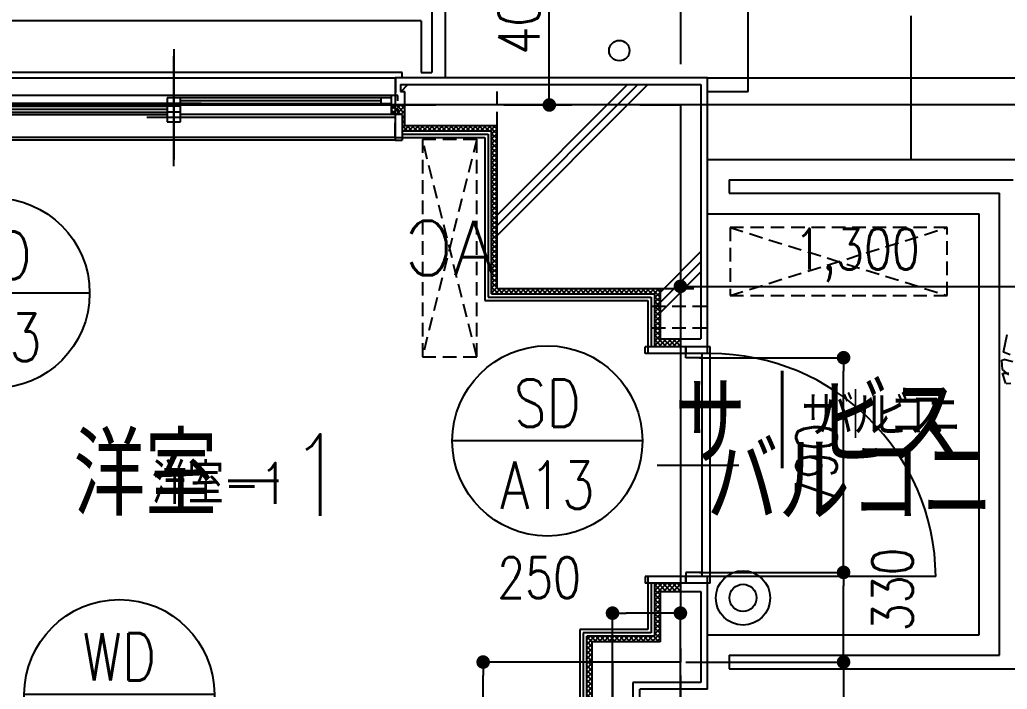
# Model space of a CAD drawing. Header units: millimetres. Extents: x 15495 to 166182, y -39946 to 18307.
# Drawn here: x 38308 to 41944, y 10781 to 13245 of the extents above; entities that cross this region are included whole.
import ezdxf
from ezdxf.enums import TextEntityAlignment as Align

# ---------------------------------------------------------------- set-up
doc = ezdxf.new("R2010")
doc.units = ezdxf.units.MM
doc.header["$LTSCALE"] = 1000
doc.linetypes.add('CENTER', pattern=[2, 1.25, -0.25, 0.25, -0.25])
doc.linetypes.add('DASHED2', pattern=[0.375, 0.25, -0.125])
doc.layers.get('0').update_dxf_attribs({"linetype": 'CONTINUOUS'})
for name, color, linetype in [('DT_ID', 13, 'CONTINUOUS'), ('E_TEXT', 3, 'CONTINUOUS'), ('F_FITT1-100', 5, 'CONTINUOUS'), ('F_FITT1-50', 5, 'CONTINUOUS'), ('F_FITT2-100', 1, 'CONTINUOUS'), ('F_FITT2-50', 1, 'CONTINUOUS'), ('K-A_EQP-50', 60, 'CONTINUOUS'), ('SF-A_ELSE-100', 6, 'CONTINUOUS'), ('SF-A_ELSE-50', 6, 'CONTINUOUS'), ('SF-A_EQP-50', 60, 'CONTINUOUS'), ('SF-DT_ID-100', 13, 'CONTINUOUS'), ('SF-E_DIM-50', 3, 'CONTINUOUS'), ('SF-E_GRID-100', 1, 'CENTER'), ('SF-E_GRID-50', 1, 'CENTER'), ('SF-E_TEXT-100', 3, 'CONTINUOUS'), ('SF-E_TEXT-50', 3, 'CONTINUOUS'), ('SF-F_FINI1-100', 190, 'CONTINUOUS'), ('SF-F_FINI1-50', 190, 'CONTINUOUS'), ('SF-F_FINI2-50', 1, 'CONTINUOUS'), ('SF-F_FITT1-100', 5, 'CONTINUOUS'), ('SF-F_FITT1-50', 5, 'CONTINUOUS'), ('SF-F_HAT1-50', 9, 'CONTINUOUS'), ('SF-F_HIDE-100', 12, 'CONTINUOUS'), ('SF-F_HIDE-50', 12, 'CONTINUOUS'), ('SF-H-AREA-50', 1, 'CENTER'), ('SF-R_COLM-50', 7, 'CONTINUOUS'), ('SF-R_EWALL-50', 7, 'CONTINUOUS'), ('SF-R_LINE-50', 6, 'CONTINUOUS'), ('SF-U_FIRE-50', 9, 'CONTINUOUS'), ('SF_A_GARD', 3, 'CONTINUOUS')]:
    doc.layers.add(name, color=color, linetype=linetype)
doc.styles.add('DIM', font='romans.shx', dxfattribs={"width": 0.8, "bigfont": 'bigfont.shx'})
doc.styles.add('ROOM', font='romans.shx', dxfattribs={"width": 0.8, "bigfont": 'bigfont.shx'})
doc.styles.add('ROOM_TATE', font='romans.shx', dxfattribs={"width": 0.8, "bigfont": 'bigfont.shx'})
doc.styles.get("Standard").update_dxf_attribs({"font": 'txt.shx', "bigfont": 'bigfont.shx'})
doc.styles.add('TATE', font='TXT', dxfattribs={"height": 50, "bigfont": 'BIGFONT'})
doc.dimstyles.new('DIM50_3_3', dxfattribs={"dimscale": 50, "dimtxt": 3, "dimasz": 1, "dimexe": 0, "dimexo": 1, "dimgap": 0.5, "dimtad": 1, "dimdec": 1, "dimdsep": 46, "dimlunit": 6, "dimtxsty": 'DIM', "dimblk1": 'DOT', "dimblk2": 'DOT', "dimsah": 1, "dimcen": 1, "dimclrd": 256, "dimclre": 256, "dimclrt": 256, "dimadec": 0, "dimazin": 0, "dimtfac": 1, "dimtdec": 1, "dimtix": 1, "dimtmove": 2, "dimatfit": 3, "dimldrblk": 'DOT', "dimfxl": 1, "dimtvp": 0.833333, "dimtolj": 1, "dimarcsym": 0})
pattern_1 = [(45, (-28400.75, -37379.5), (-441.942, 441.942), []), (45, (-28363.25, -37379.5), (-441.942, 441.942), []), (45, (-28325.75, -37379.5), (-441.942, 441.942), [])]
pattern_2 = [(45, (-28400.745, -37379.51), (-8.8388348, 8.8388348), []), (135, (-28400.745, -37379.51), (-8.8388348, -8.8388348), [])]

# ---------------------------------------------------------------- blocks, each defined once
blk = doc.blocks.new('TATEGU-KIGOU')
at = {"color": 2}
blk.add_line((350, 0), (-350, 0), dxfattribs=at)
blk.add_circle((0, 0), 350, dxfattribs=at)
at = {"color": 2, "style": 'ROOM', "width": 0.8}
for tag, p in [('建具種別', (0, 51.6)), ('建具番号', (0, -250.1))]:
    blk.add_attdef(tag, text='', height=175, dxfattribs=at).set_placement(p, align=Align.CENTER)
at = {"flags": 1}
for tag, p in [('内法寸法（W）', (-414, -713.8)), ('内法寸法（H）', (-414, -1063.8)), ('階', (-373.6, -1414.3)), ('部屋名', (-373.6, -1786.8)), ('メーカー名', (-373.6, -2148.9)), ('値段', (-373.6, -2498.9)), ('重量', (-373.6, -2848.9)), ('建具形状', (-373.6, -3199)), ('開閉方式', (-373.6, -3549)), ('取付場所', (-373.6, -3899)), ('見込', (-373.6, -4296.3)), ('扉厚', (-373.6, -4646.3)), ('仕上', (-373.6, -4996.3)), ('ガラス', (-373.6, -5346.3)), ('建具金物', (-373.6, -5696.3)), ('枠形状', (-373.6, -6046.3)), ('沓摺形状', (-373.6, -6396.3)), ('特記事項', (-373.6, -6746.3)), ('防火性能', (-373.6, -7096.3))]:
    blk.add_attdef(tag, p, '', height=175, dxfattribs=at)
blk = doc.blocks.new('ROOM')
at = {"layer": 'DT_ID', "flags": 1}
for tag, p in [('室番号', (0, 500)), ('面積', (0, -500)), ('内装制限', (0, -1000)), ('仕上レベル', (0, -1500)), ('スラブレベル', (0, -2000)), ('天井高', (0, -2500)), ('床下地', (0, -3000)), ('床仕上', (0, -3500)), ('巾木高さ', (0, -4000)), ('巾木仕上', (0, -4500)), ('壁下地', (0, -5000)), ('壁仕上', (0, -5500)), ('天井下地', (0, -6000)), ('天井仕上', (0, -6500)), ('見切縁', (0, -7000)), ('備考', (0, -7500))]:
    blk.add_attdef(tag, p, '', height=300, dxfattribs=at)
at = {"layer": 'E_TEXT', "style": 'ROOM', "width": 0.8}
blk.add_attdef('室名', (0, 0), '', height=300, dxfattribs=at)
blk = doc.blocks.new('WD-A12_100')
at = {"layer": 'F_FITT1-100'}
blk.add_line((0, 0), (-2.9, 830), dxfattribs=at)
blk.add_arc((0, 0), 830, 0, 90.1978, dxfattribs=at)
blk = doc.blocks.new('SD-A13_100')
at = {"layer": 'F_FITT1-100'}
for p, q in [((-20, 0), (-20, 820)), ((840, 0), (-20, 0))]:
    blk.add_line(p, q, dxfattribs=at)
blk.add_arc((11.5, -8.6), 828.6, 0.5937, 90.1007, dxfattribs=at)
blk = doc.blocks.new('AW-1_100')
at = {"layer": 'F_FITT1-100'}
for p, q in [((815, -325), (815, 80)), ((915, -95), (0, -95)), ((715, -145), (1630, -145))]:
    blk.add_line(p, q, dxfattribs=at)
at = {"layer": 'F_FITT2-100'}
for p, q in [((0, 0), (1630, 0)), ((1630, -220), (0, -220))]:
    blk.add_line(p, q, dxfattribs=at)
blk = doc.blocks.new('SF-BLOCK_100')
at = {"layer": 'SF-A_ELSE-100'}
for p, q in [((9835, 13100), (9835, 13400)), ((9785, 13350), (9785, 13120)), ((10950, 13050), (10950, 13376.06)), ((9745, 13310), (7925, 13310)), ((9745, 13310), (9745, 13120)), ((11550, 12800), (11550, 13328.51)), ((9745, 13120), (9785, 13120)), ((10800, 13050), (10950, 13050)), ((10800, 12800), (12000, 12800)), ((10880, 12725), (10880, 12675)), ((10880, 12725), (11925, 12725)), ((10880, 12675), (11875, 12675)), ((11875, 10975), (11875, 12675)), ((10800, 12600), (11800, 12600)), ((11800, 11050), (11800, 12600)), ((10800, 11050), (11800, 11050)), ((10880, 10975), (10880, 10925)), ((10880, 10975), (11500, 10975)), ((10880, 10975), (11875, 10975)), ((10880, 10925), (12075, 10925))]:
    blk.add_line(p, q, dxfattribs=at)
for centre, radius in [((10475, 13200), 37.5), ((10930.45, 11186.11), 100)]:
    blk.add_circle(centre, radius, dxfattribs=at)
at = {"layer": 'SF-E_GRID-100'}
for p, q in [((10700, 16400), (10700, -3119.46)), ((34193.36, 13000), (-9114.95, 13000))]:
    blk.add_line(p, q, dxfattribs=at)
at = {"layer": 'SF-F_FINI1-100'}
for p, q in [((10800, 13100), (9650, 13100)), ((9650, 12880), (9652.18, 13100)), ((10800, 12085), (10800, 13100)), ((9650, 12880), (9980, 12880)), ((9980, 12880), (9980, 12280)), ((9980, 12280), (10580, 12280)), ((10580, 12280), (10580, 12085)), ((10810, 12085), (10580, 12085)), ((10580, 11265), (10580, 11070)), ((10810, 11265), (10580, 11265)), ((10800, 10850), (10800, 11265)), ((10580, 11070), (10330, 11070)), ((10330, 11070), (10330, 10340)), ((10800, 10850), (10550, 10850)), ((10550, 10480), (10550, 10850))]:
    blk.add_line(p, q, dxfattribs=at)
at = {"layer": 'SF-F_FITT1-100'}
blk.add_line((8835, 13200), (8835, 12800), dxfattribs=at)
at = {"layer": 'SF-F_HIDE-100', "ltscale": 0.5}
blk.add_line((10800, 13100), (15600, 13100), dxfattribs=at)
at = {"layer": 'SF_A_GARD'}
for p, q in [((11889.12, 12090.19), (11902.83, 12154.98)), ((11914.35, 12080.86), (11889.12, 12090.19)), ((11883.94, 12060.62), (11891.72, 12063.26)), ((11885.62, 12026.4), (11883.94, 12060.54)), ((11924, 12054.79), (11891.28, 12063.52)), ((11909.48, 12007.22), (11885.62, 12026.4)), ((11898.52, 11975.23), (11886.43, 12013.04)), ((11887.17, 12013.03), (11909.44, 12013.15)), ((11917.09, 11974.59), (11899.26, 11974.49))]:
    blk.add_line(p, q, dxfattribs=at)
at = {"layer": 'SF-DT_ID-100'}
for p, values in [((8174.85, 12307.73), {'建具種別': 'WD', '建具番号': 'A23'}), ((10210.11, 11763.74), {'建具種別': 'SD', '建具番号': 'A13'}), ((8634.38, 10830.18), {'建具種別': 'WD', '建具番号': 'A12'})]:
    blk.add_blockref('TATEGU-KIGOU', p, dxfattribs=at).add_auto_attribs(values)
at = {"layer": 'SF-E_TEXT-100'}
ref = blk.add_blockref('ROOM', (8465.51, 11488.26), dxfattribs=at)
ref.add_attrib('室名', '洋室-1', (8465.51, 11488.26), dxfattribs={"height": 300, "style": 'ROOM', "width": 0.8})
at = {"layer": 'SF-F_FITT1-100'}
for name, p in [('AW-1_100', (8020, 13100)), ('SD-A13_100', (10800, 11265)), ('WD-A12_100', (7513.08, 10340))]:
    blk.add_blockref(name, p, dxfattribs=at)
at = {"layer": 'SF-E_TEXT-100', "style": 'ROOM_TATE', "width": 0.8}
for s, p in [('サ｜ビス', (11206.61, 11842.92)), ('バルコニ｜', (11456.61, 11627.92))]:
    blk.add_text(s, height=300, dxfattribs=at).set_placement(p, align=Align.MIDDLE)
blk = doc.blocks.new('AC1OUT')
at = {"layer": 'K-A_EQP-50', "linetype": 'DASHED2', "ltscale": 0.2}
for p, q in [((0, 800), (250, 0)), ((250, 800), (0, 0)), ((0, 0), (0, 800)), ((0, 800), (250, 800)), ((250, 800), (250, 0)), ((250, 0), (0, 0))]:
    blk.add_line(p, q, dxfattribs=at)
blk = doc.blocks.new('DOT')
at = {"color": 0, "linetype": 'ByBlock'}
blk.add_line((-0.5, 0), (-1, 0), dxfattribs=at)
at = {"color": 0, "linetype": 'ByBlock', "const_width": 0.5}
blk.add_lwpolyline([(-0.25, 0, 1), (0.25, 0, 1)], format="xyb", close=True, dxfattribs=at)
blk = doc.blocks.new('*D367')
at = {"layer": 'SF-E_DIM-50', "lineweight": -2}
for p, q in [((40740.7, 12352.4), (40740.7, 12263.6)), ((42040.7, 12352.4), (42040.7, 12263.6)), ((40790.7, 12263.6), (41990.7, 12263.6))]:
    blk.add_line(p, q, dxfattribs=at)
at = {"layer": 'SF-E_DIM-50', "lineweight": -2, "xscale": 50, "yscale": 50, "zscale": 50, "rotation": 180}
blk.add_blockref('DOT', (40740.7, 12263.6), dxfattribs=at)
at = {"layer": 'SF-E_DIM-50', "lineweight": -2, "xscale": 50, "yscale": 50, "zscale": 50}
blk.add_blockref('DOT', (42040.7, 12263.6), dxfattribs=at)
at = {"layer": 'SF-E_DIM-50', "insert": (41390.7, 12377.9), "char_height": 150, "attachment_point": 5, "style": 'DIM'}
blk.add_mtext('\\A1;1,300', dxfattribs=at)
blk = doc.blocks.new('_DOT')
at = {"color": 0, "linetype": 'ByBlock'}
blk.add_line((-0.5, 0), (-1, 0), dxfattribs=at)
at = {"color": 0, "linetype": 'ByBlock', "const_width": 0.5}
blk.add_lwpolyline([(-0.25, 0, 1), (0.25, 0, 1)], format="xyb", close=True, dxfattribs=at)
blk = doc.blocks.new('AC1')
at = {"layer": 'K-A_EQP-50', "linetype": 'DASHED2', "ltscale": 0.2}
for p, q in [((0, 800), (200, 800)), ((0, 0), (0, 800)), ((0, 0), (200, 800)), ((0, 800), (200, 0)), ((200, 800), (200, 0)), ((200, 0), (0, 0))]:
    blk.add_line(p, q, dxfattribs=at)
at = {"layer": 'K-A_EQP-50', "style": 'TATE'}
blk.add_text('AC', height=200, dxfattribs=at).set_placement((100, 400), align=Align.MIDDLE)
blk = doc.blocks.new('WD-A12_50')
at = {"layer": 'F_FITT1-50'}
for p, q in [((-440, 146.9), (-440, -93.1)), ((-880, 90), (-855, 90)), ((-880, 90), (-880, -10)), ((-855, 90), (-855, 45.4)), ((0, 90), (-25, 90)), ((-25, 90), (-25, 45.4)), ((0, 90), (0, -10)), ((-840, 45.4), (-855, 45.4)), ((-840, 31.5), (-840, 45.4)), ((-40, 31.5), (-40, 45.4)), ((-40, 45.4), (-25, 45.4)), ((-855, 31.5), (-855, -10)), ((-855, 31.5), (-840, 31.5)), ((-26.8, 29.7), (-853.1, 29.7)), ((-853.1, 29.7), (-853.1, -0.8)), ((-25, 31.5), (-40, 31.5)), ((-26.8, 29.7), (-26.8, -0.8)), ((-25, 31.5), (-25, -10)), ((-855, -10), (-880, -10)), ((-853.1, -0.8), (-26.8, -0.8)), ((-853.1, -0.8), (-853.1, -824.8)), ((-25, -10), (0, -10))]:
    blk.add_line(p, q, dxfattribs=at)
blk.add_arc((-852.8, 1.2), 826, 269.9767, 359.8636, dxfattribs=at)
blk = doc.blocks.new('*D335')
at = {"layer": 'SF-E_DIM-50', "lineweight": -2}
for p, q in [((40490.7, 10705), (40490.7, 11061)), ((40690.7, 11061), (40540.7, 11061)), ((40740.7, 10682.3), (40740.7, 11061))]:
    blk.add_line(p, q, dxfattribs=at)
at = {"layer": 'SF-E_DIM-50', "lineweight": -2, "xscale": 50, "yscale": 50, "zscale": 50, "rotation": 180}
blk.add_blockref('DOT', (40490.7, 11061), dxfattribs=at)
at = {"layer": 'SF-E_DIM-50', "lineweight": -2, "xscale": 50, "yscale": 50, "zscale": 50}
blk.add_blockref('DOT', (40740.7, 11061), dxfattribs=at)
at = {"layer": 'SF-E_DIM-50', "insert": (40220.4, 11191.7), "char_height": 150, "attachment_point": 5, "style": 'DIM'}
blk.add_mtext('\\A1;250', dxfattribs=at)
blk = doc.blocks.new('*D333')
at = {"layer": 'SF-E_DIM-50', "lineweight": -2}
for p, q in [((40810.7, 11211), (41341.4, 11211)), ((41341.4, 10931), (41341.4, 11161)), ((40760.8, 10881), (41341.4, 10881))]:
    blk.add_line(p, q, dxfattribs=at)
at = {"layer": 'SF-E_DIM-50', "lineweight": -2, "xscale": 50, "yscale": 50, "zscale": 50}
for p, rotation in [((41341.4, 11211), 90), ((41341.4, 10881), 270)]:
    blk.add_blockref('DOT', p, dxfattribs=dict(at, rotation=rotation))
at = {"layer": 'SF-E_DIM-50', "insert": (41521.8, 11148.3), "char_height": 150, "attachment_point": 5, "rotation": 90, "style": 'DIM'}
blk.add_mtext('\\A1;330', dxfattribs=at)
blk = doc.blocks.new('*D334')
at = {"layer": 'SF-E_DIM-50', "lineweight": -2}
for p, q in [((40532.7, 10881), (40014.4, 10881)), ((40014.4, 10281), (40014.4, 10831)), ((40165.3, 10231), (40014.4, 10231))]:
    blk.add_line(p, q, dxfattribs=at)
at = {"layer": 'SF-E_DIM-50', "lineweight": -2, "xscale": 50, "yscale": 50, "zscale": 50}
for p, rotation in [((40014.4, 10881), 90), ((40014.4, 10231), 270)]:
    blk.add_blockref('DOT', p, dxfattribs=dict(at, rotation=rotation))
at = {"layer": 'SF-E_DIM-50', "insert": (39914.4, 10556), "char_height": 150, "attachment_point": 5, "rotation": 90, "style": 'DIM'}
blk.add_mtext('\\A1;650', dxfattribs=at)
blk = doc.blocks.new('*D454')
at = {"layer": 'SF-E_DIM-50', "lineweight": -2}
for p, q in [((41123.8, 10881), (41341.4, 10881)), ((41341.4, 10831), (41341.4, 10206)), ((40880.7, 10156), (41341.4, 10156))]:
    blk.add_line(p, q, dxfattribs=at)
at = {"layer": 'SF-E_DIM-50', "lineweight": -2, "xscale": 50, "yscale": 50, "zscale": 50}
for p, rotation in [((41341.4, 10881), 90), ((41341.4, 10156), 270)]:
    blk.add_blockref('DOT', p, dxfattribs=dict(at, rotation=rotation))
at = {"layer": 'SF-E_DIM-50', "insert": (41241.4, 10518.5), "char_height": 150, "attachment_point": 5, "rotation": 90, "style": 'DIM'}
blk.add_mtext('\\A1;725', dxfattribs=at)
blk = doc.blocks.new('*D332')
at = {"layer": 'SF-E_DIM-50', "lineweight": -2}
for p, q in [((40810.7, 12001), (41341.4, 12001)), ((41341.4, 11261), (41341.4, 11951)), ((40810.7, 11211), (41341.4, 11211))]:
    blk.add_line(p, q, dxfattribs=at)
at = {"layer": 'SF-E_DIM-50', "lineweight": -2, "xscale": 50, "yscale": 50, "zscale": 50}
for p, rotation in [((41341.4, 12001), 90), ((41341.4, 11211), 270)]:
    blk.add_blockref('DOT', p, dxfattribs=dict(at, rotation=rotation))
at = {"layer": 'SF-E_DIM-50', "insert": (41241.4, 11606), "char_height": 150, "attachment_point": 5, "rotation": 90, "style": 'DIM'}
blk.add_mtext('\\A1;790', dxfattribs=at)
blk = doc.blocks.new('SD-A13_50')
at = {"layer": 'F_FITT1-50'}
for p, q in [((-10, -25), (-10, 0)), ((230, 0), (-10, 0)), ((140, -40), (140, 0)), ((140, 0), (140, -25)), ((230, -870), (230, 0)), ((140, -25), (-10, -25)), ((200, -845), (200, -25)), ((230, -25), (200, -25)), ((200, -40), (140, -40)), ((35, -435), (335, -435)), ((140, -830), (140, -870)), ((200, -830), (140, -830)), ((135, -845), (-10, -845)), ((-10, -845), (-10, -870)), ((230, -870), (-10, -870)), ((140, -870), (140, -845)), ((1060, -845), (200, -845))]:
    blk.add_line(p, q, dxfattribs=at)
blk.add_arc((231.5, -853.6), 828.6, 0.5937, 90.1007, dxfattribs=at)
blk = doc.blocks.new('AW-1_50')
at = {"layer": 'F_FITT1-50'}
for p, q in [((-815, 130), (-840, 130)), ((-840, 35), (-840, 130)), ((-815, 35), (-815, 130)), ((815, 130), (840, 130)), ((815, 35), (815, 130)), ((840, 35), (840, 130)), ((-25, 4), (-25, 61.5)), ((-25, 61.5), (25, 61.5)), ((25, 61.5), (25, 4)), ((-840, 35), (-825, 35)), ((-825, 35), (-800, 35)), ((-825, 15), (-825, 35)), ((-800, -35), (-800, 35)), ((-762, 4), (-762, 26)), ((-762, 15), (-25, 15)), ((25, 26), (-25, 26)), ((25, 4), (-25, 4)), ((825, 35), (800, 35)), ((800, -35), (800, 35)), ((825, 15), (825, 35)), ((840, 35), (825, 35)), ((-825, -35), (-825, -15)), ((-825, -35), (-800, -35)), ((-25, -26), (-25, -4)), ((-25, -4), (25, -4)), ((25, -26), (-25, -26)), ((25, -4), (25, -26)), ((762, -15), (25, -15)), ((800, -4), (762, -4)), ((762, -26), (762, -4)), ((800, -26), (762, -26)), ((825, -35), (800, -35)), ((825, -15), (825, -35))]:
    blk.add_line(p, q, dxfattribs=at)
at = {"layer": 'F_FITT2-50'}
for p, q in [((815, 130), (-815, 130)), ((-800, 35), (-25, 35)), ((-800, 26), (-25, 26)), ((-800, 4), (-25, 4)), ((800, 35), (25, 35)), ((800, -35), (-800, -35)), ((762, -4), (25, -4)), ((762, -26), (25, -26)), ((-840, -100), (-840, -120)), ((840, -100), (840, -120)), ((840, -120), (-840, -120))]:
    blk.add_line(p, q, dxfattribs=at)
at = {"layer": 'SF-F_FITT1-50'}
blk.add_line((0, -205), (0, 200), dxfattribs=at)
blk = doc.blocks.new('*D373')
at = {"layer": 'SF-E_DIM-50', "lineweight": -2}
for p, q in [((39925.7, 13331), (40258.1, 13331)), ((40258.1, 12981), (40258.1, 13281)), ((40227.6, 12931), (40258.1, 12931))]:
    blk.add_line(p, q, dxfattribs=at)
at = {"layer": 'SF-E_DIM-50', "lineweight": -2, "xscale": 50, "yscale": 50, "zscale": 50}
for p, rotation in [((40258.1, 13331), 90), ((40258.1, 12931), 270)]:
    blk.add_blockref('DOT', p, dxfattribs=dict(at, rotation=rotation))
at = {"layer": 'SF-E_DIM-50', "insert": (40146.5, 13271), "char_height": 150, "attachment_point": 5, "rotation": 90, "style": 'DIM'}
blk.add_mtext('\\A1;400', dxfattribs=at)
blk = doc.blocks.new('SF-BLOCK_50')
at = {"layer": 'SF-F_HAT1-50'}
h = blk.add_hatch(dxfattribs=at)
h.set_pattern_fill('RC2', color=256, scale=50, style=0)
h.set_pattern_definition(pattern_1)
h.paths.add_polyline_path([(10625, 12325), (10775, 12325), (10775, 13075), (10025, 13075), (10025, 12925), (10025, 12325)])
h.paths.add_polyline_path([(10775, 12325), (10625, 12325), (10625, 12140), (10775, 12140)])
h.paths.add_polyline_path([(10025, 12925), (10025, 13075), (9670, 13075), (9670, 13050.04), (9685, 13050.04), (9685.01, 12925)])
h = blk.add_hatch(dxfattribs=at)
h.set_pattern_fill('RC2', color=256, scale=50, style=0)
h.set_pattern_definition(pattern_1)
h.paths.add_polyline_path([(10525, 10875), (10775, 10875), (10775, 11210), (10625, 11210), (10625, 11025), (10375, 11025), (10375, 10305), (10775, 10305), (10775, 10455), (10525, 10455)])
at = {"layer": 'SF-U_FIRE-50'}
h = blk.add_hatch(dxfattribs=at)
h.set_pattern_fill('ANSI37', color=256, scale=100, style=0)
h.set_pattern_definition(pattern_2)
h.paths.add_polyline_path([(10005, 12905), (10005, 12575), (10025, 12575), (10025, 12925), (9685.01, 12925), (9685.01, 13000), (9635, 13000), (9635, 12965), (9660, 12965), (9675, 12965), (9675, 12905)])
h.paths.add_polyline_path([(10005, 12305), (10275, 12305), (10275, 12325), (10025, 12325), (10025, 12575), (10005, 12575)])
h.paths.add_polyline_path([(10605, 12305), (10605, 12258.58), (10625, 12258.58), (10625, 12325), (10275, 12325), (10275, 12305)])
h.paths.add_polyline_path([(10625, 12258.58), (10605, 12258.58), (10605, 12178.58), (10625, 12178.58)])
h.paths.add_polyline_path([(10605, 12110), (10700, 12110), (10700, 12140), (10625, 12140), (10625, 12178.58), (10605, 12178.58)])
h = blk.add_hatch(dxfattribs=at)
h.set_pattern_fill('ANSI37', color=256, scale=100, style=0)
h.set_pattern_definition(pattern_2)
h.paths.add_polyline_path([(10700, 10285), (10700, 10305), (10375, 10305), (10375, 11025), (10625, 11025), (10625, 11210), (10700, 11210), (10700, 11240), (10605, 11240), (10605, 11045), (10355, 11045), (10355, 10327.5), (10355, 10285)])
at = {"layer": 'SF-A_ELSE-50'}
for p, q in [((9835, 13100), (9835, 13400)), ((9785, 13350), (9785, 13120)), ((10950, 13050), (10950, 13376.06)), ((9745, 13310), (7925, 13310)), ((9745, 13310), (9745, 13120)), ((11550, 12800), (11550, 13328.51)), ((9745, 13120), (9785, 13120)), ((10800, 13050), (10950, 13050)), ((10800, 12800), (12000, 12800)), ((10880, 12725), (10880, 12675)), ((10880, 12725), (11925, 12725)), ((10880, 12675), (11875, 12675)), ((11875, 10975), (11875, 12675)), ((10800, 12600), (11800, 12600)), ((11800, 11050), (11800, 12600)), ((10800, 11050), (11800, 11050)), ((10880, 10975), (10880, 10925)), ((10880, 10975), (11500, 10975)), ((10880, 10975), (11875, 10975)), ((10880, 10925), (12075, 10925))]:
    blk.add_line(p, q, dxfattribs=at)
for radius in [100, 50]:
    blk.add_circle((10930.45, 11186.11), radius, dxfattribs=at)
at = {"layer": 'SF-E_GRID-50'}
for p, q in [((10700, 16400), (10700, -3708.96)), ((31351.03, 13000), (-4082.3, 13000))]:
    blk.add_line(p, q, dxfattribs=at)
at = {"layer": 'SF-F_FINI1-50'}
for p, q in [((10800, 13100), (9650, 13100)), ((9650, 13100), (9650, 13035)), ((10800, 12110), (10800, 13100)), ((9675, 12880), (9980, 12880)), ((9980, 12880), (9980, 12280)), ((9980, 12280), (10580, 12280)), ((10580, 12280), (10580, 12110)), ((10580, 11240), (10580, 11070)), ((10800, 10850), (10800, 11240)), ((10580, 11070), (10330, 11070)), ((10330, 11070), (10330, 10340)), ((10800, 10850), (10550, 10850)), ((10550, 10480), (10550, 10850))]:
    blk.add_line(p, q, dxfattribs=at)
at = {"layer": 'SF-F_FINI2-50'}
for p, q in [((9675, 12892.5), (9992.5, 12892.5)), ((9992.5, 12892.5), (9992.5, 12292.5)), ((9992.5, 12292.5), (10592.5, 12292.5)), ((10592.5, 12292.5), (10592.5, 12110)), ((10592.5, 11240), (10592.5, 11057.5)), ((10592.5, 11057.5), (10342.5, 11057.5)), ((10342.5, 11057.5), (10342.5, 10327.5))]:
    blk.add_line(p, q, dxfattribs=at)
at = {"layer": 'SF-F_HIDE-50', "ltscale": 0.5}
blk.add_line((10800, 13100), (15600, 13100), dxfattribs=at)
at = {"layer": 'SF-H-AREA-50'}
blk.add_lwpolyline([(7450, 10300), (7450, 12125), (6550, 12125), (6550, 13000), (10700, 13000), (10700, 10950), (10450, 10950), (10450, 10300), (7450, 10300)], dxfattribs=at)
at = {"layer": 'SF-R_COLM-50'}
for p, q in [((10025, 13075), (10775, 13075)), ((10775, 13075), (10775, 12325)), ((10025, 12325), (10025, 12925)), ((10025, 12325), (10625, 12325))]:
    blk.add_line(p, q, dxfattribs=at)
at = {"layer": 'SF-R_COLM-50', "linetype": 'DASHED2', "ltscale": 0.2}
for p, q in [((10025, 12925), (10025, 13075)), ((10625, 12325), (10775, 12325))]:
    blk.add_line(p, q, dxfattribs=at)
at = {"layer": 'SF-R_EWALL-50'}
for p, q in [((9670, 13075), (9670, 13050)), ((9670, 13075), (10025, 13075)), ((9670, 13050), (9685.01, 13050)), ((9685.01, 12925), (9685.01, 13050)), ((9685, 12925), (10025, 12925)), ((10625, 12325), (10625, 12140)), ((10775, 12325), (10775, 12140)), ((10625, 12140), (10775, 12140)), ((10625, 11210), (10625, 11025)), ((10625, 11210), (10775, 11210)), ((10775, 11210), (10775, 10875)), ((10625, 11025), (10375, 11025)), ((10375, 10305), (10375, 11025)), ((10775, 10875), (10525, 10875)), ((10525, 10875), (10525, 10455))]:
    blk.add_line(p, q, dxfattribs=at)
at = {"layer": 'SF-R_LINE-50', "linetype": 'DASHED2', "ltscale": 0.2}
for p, q in [((10795, 12258.58), (10580, 12258.58)), ((10795, 12178.58), (10580, 12178.58))]:
    blk.add_line(p, q, dxfattribs=at)
at = {"layer": 'SF-U_FIRE-50'}
for p, q in [((9675, 12905), (10005, 12905)), ((10005, 12305), (10005, 12905)), ((10005, 12305), (10605, 12305)), ((10605, 12305), (10605, 12110)), ((10605, 11240), (10605, 11045)), ((10605, 11045), (10355, 11045)), ((10355, 10327.5), (10355, 11045))]:
    blk.add_line(p, q, dxfattribs=at)
at = {"layer": 'SF_A_GARD'}
for p, q in [((11889.12, 12090.19), (11902.83, 12154.98)), ((11914.35, 12080.86), (11889.12, 12090.19)), ((11883.94, 12060.62), (11891.72, 12063.26)), ((11885.62, 12026.4), (11883.94, 12060.54)), ((11924, 12054.79), (11891.28, 12063.52)), ((11909.48, 12007.22), (11885.62, 12026.4)), ((11898.52, 11975.23), (11886.43, 12013.04)), ((11887.17, 12013.03), (11909.44, 12013.15)), ((11917.09, 11974.59), (11899.26, 11974.49))]:
    blk.add_line(p, q, dxfattribs=at)
at = {"layer": 'SF-A_EQP-50', "xscale": -1}
blk.add_blockref('AC1', (9950, 12073.42), dxfattribs=at)
at = {"layer": 'SF-A_EQP-50', "xscale": -1, "rotation": 90}
blk.add_blockref('AC1OUT', (11682.61, 12548.98), dxfattribs=at)
at = {"layer": 'SF-E_TEXT-50'}
ref = blk.add_blockref('ROOM', (8754.17, 11532.2), dxfattribs=dict(at, xscale=0.5, yscale=0.5, zscale=0.5))
ref.add_attrib('室名', '洋室-1', (8754.17, 11532.2), dxfattribs={"height": 150, "style": 'ROOM', "width": 0.8})
at = {"layer": 'SF-F_FITT1-50', "yscale": -1}
for name, p in [('AW-1_50', (8835, 13000)), ('WD-A12_50', (8369.89, 10340))]:
    blk.add_blockref(name, p, dxfattribs=at)
at = {"layer": 'SF-F_FITT1-50'}
blk.add_blockref('SD-A13_50', (10580, 12110), dxfattribs=at)
at = {"layer": 'SF-E_TEXT-50', "style": 'ROOM_TATE', "width": 0.8}
for s, p in [('サ｜ビス', (11410.71, 11865.16)), ('バルコニ｜', (11535.71, 11865.16))]:
    blk.add_text(s, height=150, dxfattribs=at).set_placement(p, align=Align.MIDDLE)
at = {"layer": 'SF-E_DIM-50'}
for base, p1, p2, angle, picture, middle in [((10217.41, 13400), (10136.87, 13000), (9835, 13400), 90, '*D373', (10105.76, 13339.97)), ((11300.7, 11280), (10670.12, 10950), (10720, 11280), 90, '*D333', (11481.09, 11217.29)), ((10450, 11130.05), (10700, 10701.33), (10450, 10724.02), 180, '*D335', (10179.65, 11260.66))]:
    dim = blk.add_linear_dim(base=base, p1=p1, p2=p2, angle=angle, dimstyle='DIM50_3_3', dxfattribs=at)
    dim.commit()
    dim.dimension.update_dxf_attribs({"geometry": picture, "text_midpoint": middle, "dimtype": 128, "insert": (-30040.71, 69)})
dim = blk.add_linear_dim(base=(12000, 12332.57), p1=(10700, 12471.41), p2=(12000, 12471.41), dimstyle='DIM50_3_3', dxfattribs=at)
dim.commit()
dim.dimension.update_dxf_attribs({"geometry": '*D367', "text_midpoint": (11350, 12446.85), "insert": (-30040.71, 69)})
for base, p1, p2, angle, picture, middle in [((11300.7, 12070), (10720, 11280), (10720, 12070), 90, '*D332', (11200.7, 11675)), ((9973.67, 10950), (10174.57, 10300), (10542.01, 10950), 270, '*D334', (9873.67, 10625)), ((11300.7, 10225), (11033.08, 10950), (10790, 10225), 90, '*D454', (11200.7, 10587.5))]:
    dim = blk.add_linear_dim(base=base, p1=p1, p2=p2, angle=angle, dimstyle='DIM50_3_3', dxfattribs=at)
    dim.commit()
    dim.dimension.update_dxf_attribs({"geometry": picture, "text_midpoint": middle, "insert": (-30040.71, 69)})

msp = doc.modelspace()

# ---------------------------------------------------------------- block references
for name in ['SF-BLOCK_100', 'SF-BLOCK_50']:
    msp.add_blockref(name, (30040.7, -69))

doc.saveas('drawing.dxf')
